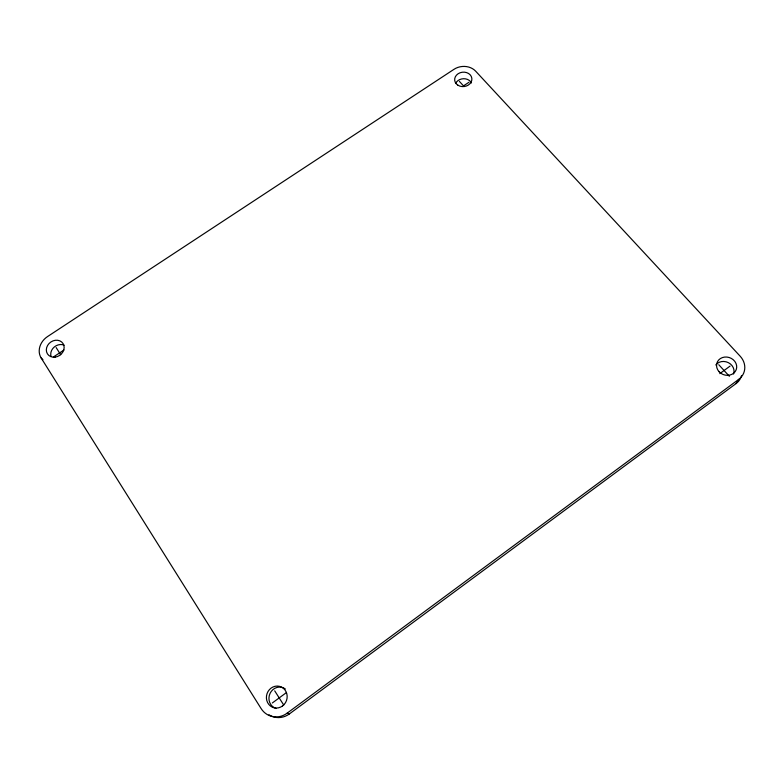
<?xml version="1.0" encoding="UTF-8"?>
<svg xmlns="http://www.w3.org/2000/svg" width="784" height="784" viewBox="0 0 784 784"><rect width="100%" height="100%" fill="white"/><g stroke="black" fill="none" stroke-linecap="round" stroke-linejoin="round"><path stroke-width="1.18" d="M736.049 383.592L738.744 379.348A18.375 16.248 19.4 0 0 740.145 356.181L475.653 71.177A15.533 12.985 -6.2 0 0 454.024 69.296L47.54 336.571A16.846 14.416 -36.1 0 0 41.15 357.974L261.101 708.55A19.904 18.561 -72.2 0 0 287.071 713.215L289.394 713.92L736.049 383.592A18.169 16.092 19.6 0 0 741.527 375.732M287.071 713.215L738.744 379.348M272.322 702.974L286.052 692.86M719.8 373.645L730.031 366.118M53.371 357.014L63.965 350.007M468.959 82.261L463.501 85.877L459.424 81.418M41.15 357.974L42.934 359.64M718.781 364.727L729.375 376.3M56.144 347.577L60.691 354.721M274.704 690.851L283.71 705.002M289.394 713.92A19.678 18.355 -72.5 0 1 269.98 715.351M269.48 715.057A19.678 18.355 -72.5 0 1 268.99 714.743M276.233 708.471A10.937 10.202 -72.5 0 1 270.029 693.458A10.937 10.202 -72.5 0 1 285.327 688.969M715.763 364.952A10.094 8.938 19.6 0 1 728.434 362.688A10.094 8.938 19.6 0 1 733.55 374.027M455.671 83.3A8.546 7.164 -6.2 0 1 463.609 78.714A8.546 7.164 -6.2 0 1 471.419 82.957M50.98 356.122A9.271 7.948 -36.2 0 1 54.321 346.959A9.271 7.948 -36.2 0 1 64.102 345.166M719.104 371.734A10.202 9.026 19.4 0 0 736.205 369.695A10.202 9.026 19.4 0 0 724.563 357.083A10.202 9.026 19.4 0 0 719.104 371.734M457.964 85.24A8.624 7.213 -6.2 0 0 471.801 80.105A8.624 7.213 -6.2 0 0 460.051 72.775A8.624 7.213 -6.2 0 0 457.964 85.24M282.485 705.992A11.054 10.31 -72.2 0 0 281.436 687.039A11.054 10.31 -72.2 0 0 266.413 698.142A11.054 10.31 -72.2 0 0 282.485 705.992M55.086 357.132A9.359 8.007 -36.1 0 0 63.034 343.529A9.359 8.007 -36.1 0 0 47.599 345.45A9.359 8.007 -36.1 0 0 55.086 357.132"/></g></svg>
